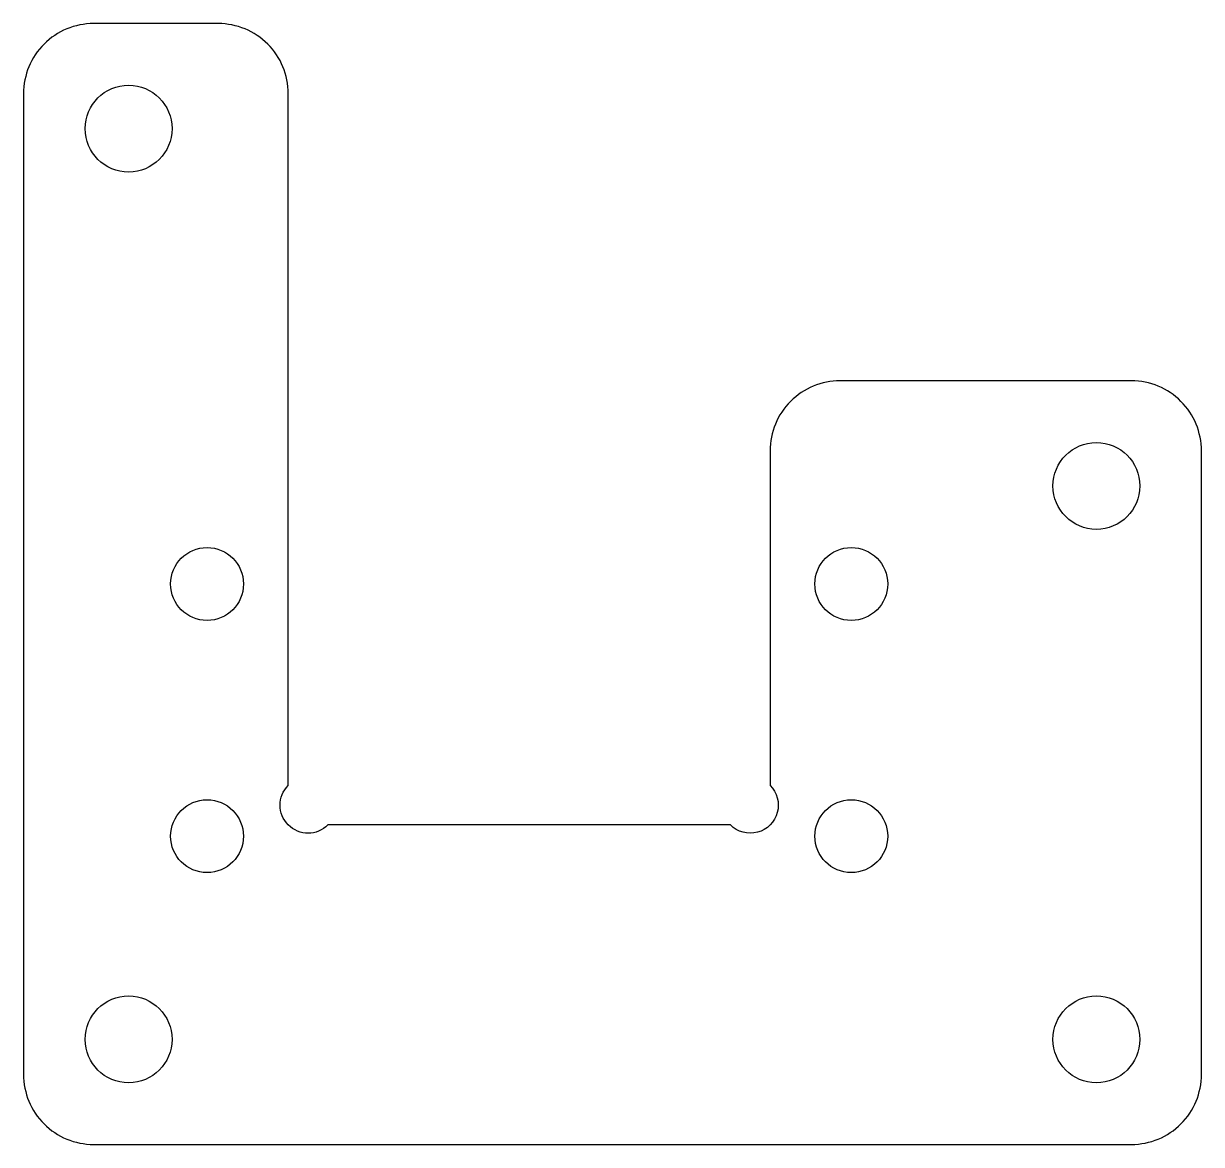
# Model space of a CAD drawing. Header units: millimetres. Extents: x -104.1 to -20, y 480 to 560.
import ezdxf

# ---------------------------------------------------------------- set-up
doc = ezdxf.new("R2010")
doc.units = ezdxf.units.MM
doc.layers.get('0').update_dxf_attribs({"linetype": 'CONTINUOUS'})

msp = doc.modelspace()

# ---------------------------------------------------------------- linework, layer by layer
msp.add_lwpolyline([(-50.8, 505.628, -1), (-53.628, 502.8), (-82.371, 502.8, -1), (-85.2, 505.628), (-85.2, 555, 0.414214), (-90.2, 560), (-99.1, 560, 0.414214), (-104.1, 555), (-104.1, 485, 0.414214), (-99.1, 480), (-25, 480, 0.414214), (-20, 485), (-20, 529.5, 0.414214), (-25, 534.5), (-45.8, 534.5, 0.414214), (-50.8, 529.5)], format="xyb", close=True)
msp.add_lwpolyline([(-50.8, 505.628, -1), (-53.628, 502.8), (-82.371, 502.8, -1), (-85.2, 505.628), (-85.2, 555, 0.414214), (-90.2, 560), (-99.1, 560, 0.414214), (-104.1, 555), (-104.1, 485, 0.414214), (-99.1, 480), (-25, 480, 0.414214), (-20, 485), (-20, 529.5, 0.414214), (-25, 534.5), (-45.8, 534.5, 0.414214), (-50.8, 529.5)], format="xyb", close=True)
for centre, radius in [((-96.6, 552.5), 3.1), ((-96.6, 552.5), 3.1), ((-27.5, 527), 3.1), ((-27.5, 527), 3.1), ((-91, 520), 2.6), ((-91, 520), 2.6), ((-45, 520), 2.6), ((-45, 520), 2.6), ((-91, 502), 2.6), ((-91, 502), 2.6), ((-45, 502), 2.6), ((-45, 502), 2.6), ((-96.6, 487.5), 3.1), ((-96.6, 487.5), 3.1), ((-27.5, 487.5), 3.1), ((-27.5, 487.5), 3.1)]:
    msp.add_circle(centre, radius)

doc.saveas('drawing.dxf')
